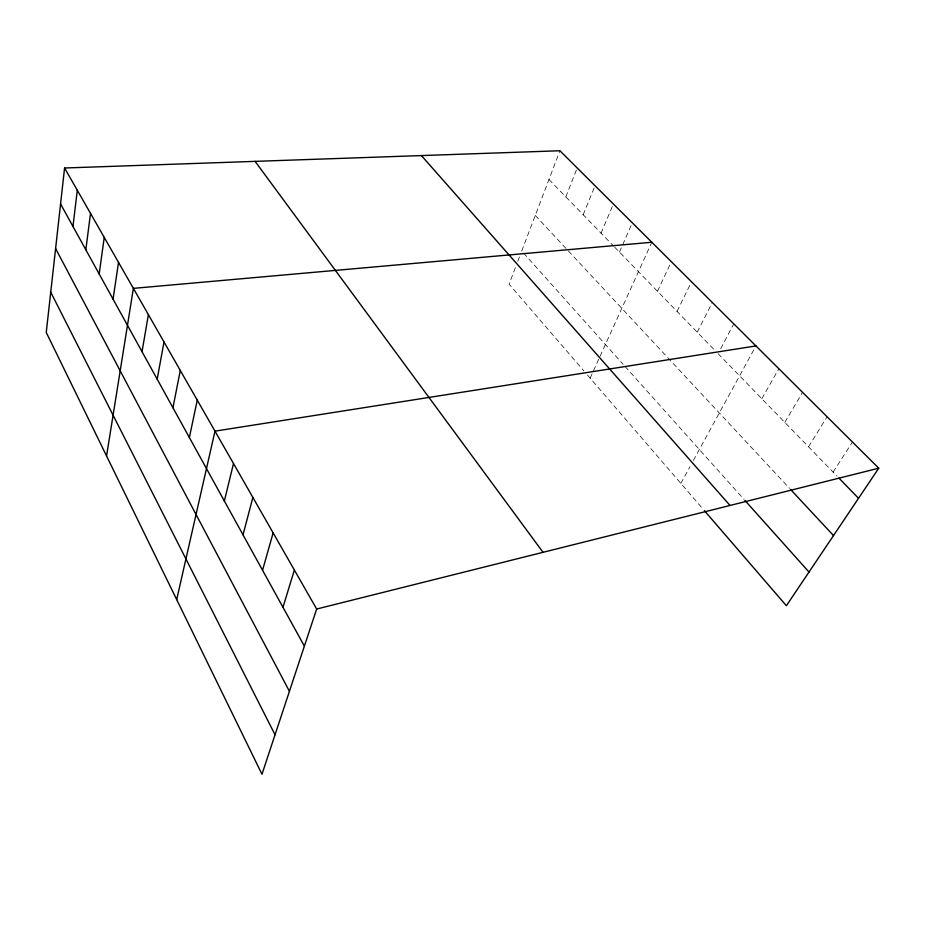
<?xml version="1.0" encoding="UTF-8"?>
<svg xmlns="http://www.w3.org/2000/svg" width="925" height="925" viewBox="0 0 925 925"><rect width="100%" height="100%" fill="white"/><g stroke="black" fill="none" stroke-linecap="round" stroke-linejoin="round"><path stroke-width="0.69" stroke-dasharray="4.62 3.47" d="M515.341 267.73L509.085 284.148L583.825 370.833M517.792 261.289L520.74 253.566M521.723 250.987L559.914 150.752M565.811 196.863L577.2 167.968M583.178 214.739L595.018 185.705M601.053 233.158L613.379 203.986M619.472 252.12L632.295 222.833M590.138 378.152L599.469 357.582M600.059 356.275L651.813 242.258M657.467 291.248L671.353 261.706M677.042 311.413L691.507 281.778M697.242 332.214L712.296 302.475M720.702 348.702L733.768 323.854M680.858 483.359L690.004 466.616M693.345 460.511L755.933 345.927M761.83 398.71L778.85 368.74M784.793 422.367L802.553 392.339M808.531 446.821L827.077 416.747M833.101 472.12L852.457 442.023M548.953 179.496L613.657 246.131M614.628 247.125L715.106 350.61M718.089 353.674L837.009 476.144M535.263 215.433L566.516 248.987M568.389 250.987L789.487 488.308M523.573 253.068L623.103 364.288M625.022 366.427L743.978 499.373M587.433 375.018L703.451 509.571"/><path stroke-width="1.39" d="M64.577 168.003L46.25 332.457L261.972 774.248L316.662 609.032L64.577 168.003L559.914 150.752L878.75 468.2L786.377 605.736L704.376 510.646M72.959 226.463L77.307 190.261M85.828 249.785L90.523 213.386M99.172 273.997L104.248 237.401M113.047 299.157L118.527 262.376M106.56 455.967L133.385 288.369L651.813 242.258M142.034 351.708L148.393 314.627M157.169 379.169L164.014 341.972M172.94 407.752L180.294 370.451M189.359 437.537L197.268 400.155M176.687 599.585L214.993 431.154L755.933 345.927M224.347 501.003L233.505 463.552M243.021 534.858L252.872 497.419M262.538 570.251L273.141 532.881M282.969 607.309L294.381 570.043M316.662 609.032L878.75 468.2M838.975 478.156L858.539 498.309M790.47 489.36L833.506 535.563M744.926 500.437L809.005 572.043M421.407 155.573L730.033 505.466M255.092 161.366L543.033 552.317M60.576 203.986L304.383 646.124M55.604 248.536L289.421 691.31M50.736 292.161L275.037 734.774"/></g></svg>
